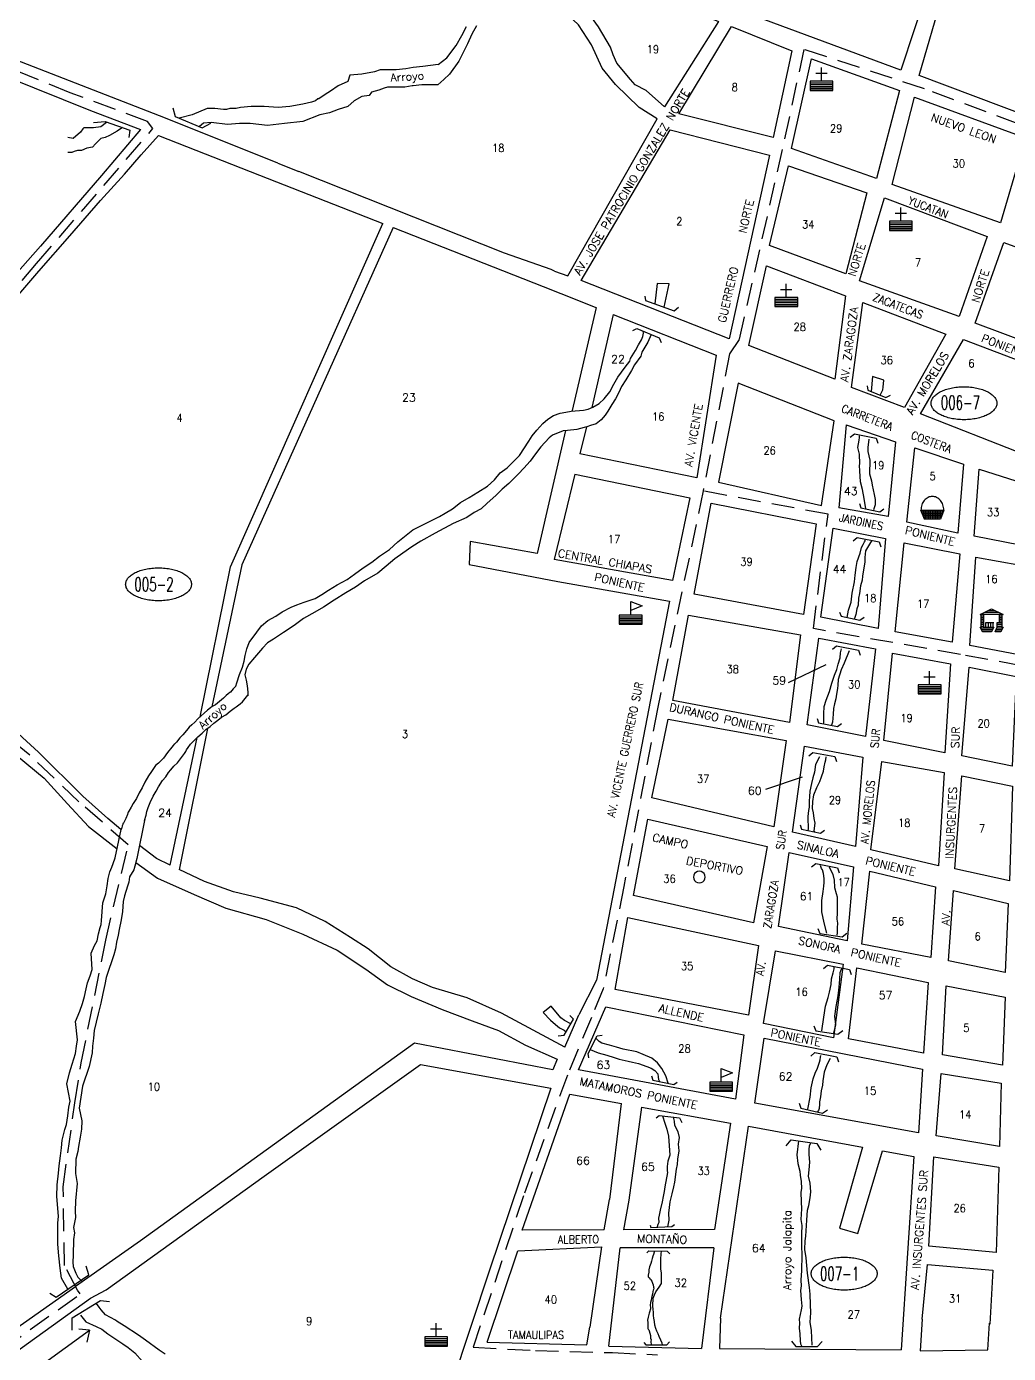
# Model space of a CAD drawing. Extents: x 533624 to 536047, y 1694598 to 1697264.
# Drawn here: x 534072 to 534931, y 1695211 to 1696371 of the extents above; entities that cross this region are included whole.
import ezdxf

# ---------------------------------------------------------------- set-up
doc = ezdxf.new("R2010")
doc.units = 0
doc.header["$LTSCALE"] = 80
doc.header["$MEASUREMENT"] = 0
doc.linetypes.add('HIDDEN', pattern=[0.375, 0.25, -0.125])
doc.layers.get('0').update_dxf_attribs({"linetype": 'CONTINUOUS'})
for name, color, linetype in [('4', 9, 'HIDDEN'), ('6', 10, 'CONTINUOUS'), ('9', 5, 'CONTINUOUS'), ('A', 3, 'CONTINUOUS'), ('C', 1, 'CONTINUOUS'), ('D', 6, 'CONTINUOUS'), ('F', 15, 'CONTINUOUS'), ('L', 14, 'CONTINUOUS')]:
    doc.layers.add(name, color=color, linetype=linetype)
doc.styles.add('ROMANS', font='ROMANS', dxfattribs={"height": 7})

# ---------------------------------------------------------------- blocks, each defined once
blk = doc.blocks.new('IGL')
for p, q in [((-5, 5), (5, 5)), ((0, -2), (0, 10)), ((-10, -3.5), (10, -3.5)), ((-10, -5), (10, -5)), ((-10, -6.5), (10, -6.5)), ((-10, -8), (10, -8)), ((-10, -9.5), (10, -9.5))]:
    blk.add_line(p, q)
blk.add_lwpolyline([(-10, -2), (-10, -10), (10, -10), (10, -2)], close=True)
blk = doc.blocks.new('MER')
for p, q in [((-9.4375, -3.5), (9.4375, -3.5)), ((-9, -4.666667), (-9, -2)), ((-8.875, -5), (8.875, -5)), ((-8.3125, -6.5), (8.3125, -6.5)), ((-7.75, -8), (7.75, -8)), ((-7.5, -8.666667), (-7.5, -2)), ((-7.1875, -9.5), (7.1875, -9.5)), ((-6, -10), (-6, -2)), ((-4.5, -10), (-4.5, -2)), ((-3, -10), (-3, -2)), ((-1.5, -10), (-1.5, -2)), ((0, -10), (0, -2)), ((1.5, -10), (1.5, -2)), ((3, -10), (3, -2)), ((4.5, -10), (4.5, -2)), ((6, -10), (6, -2)), ((7.5, -8.666667), (7.5, -2)), ((9, -4.666667), (9, -2))]:
    blk.add_line(p, q)
for points in [[(0, 10, 0.115836), (-3.731702, 9.123708, 0.104065), (-7.071068, 6.485281, 0.09084), (-9.214003, 2.685993, 0.083285), (-10, -2, 0.083285)], [(10, -2, 0.083285), (9.214003, 2.685993, 0.09084), (7.071068, 6.485281, 0.104065), (3.731703, 9.123708, 0.115836), (0, 10, 0.115836)]]:
    blk.add_lwpolyline(points, format="xyb")
blk.add_lwpolyline([(-10, -2), (10, -2), (7, -10), (-7, -10)], close=True)
blk = doc.blocks.new('PLZ')
for p, q in [((-9, 5.5), (9, 5.5)), ((-9, 4), (-7, 4)), ((-9, 2.5), (-7, 2.5)), ((-9, 1), (-7, 1)), ((-6, 7), (6, 7)), ((-3, 8.5), (3, 8.5)), ((7, 4), (9, 4)), ((7, 2.5), (9, 2.5)), ((7, 1), (9, 1)), ((-9.75, -6.5), (1.75, -6.5)), ((-9, -0.5), (-7, -0.5)), ((-9, -2), (-7, -2)), ((-9, -3.5), (-7, -3.5)), ((-9, -5), (-7, -5)), ((-9, -8), (1, -8)), ((-8.25, -9.5), (0.25, -9.5)), ((-5, -2), (2, -2)), ((-5, -6), (-5, -2)), ((-3, -2), (-3, -6)), ((-1, -2), (-1, -6)), ((1, -2), (1, -6)), ((3.25, -9.5), (8.25, -9.5)), ((4, -8), (9, -8)), ((4.75, -6.5), (9.75, -6.5)), ((5, -3.5), (9, -3.5)), ((5, -5), (9, -5)), ((7, -0.5), (9, -0.5)), ((7, -2), (9, -2))]:
    blk.add_line(p, q)
blk.add_lwpolyline([(0, 10), (10, 5), (9, 5), (9, -6), (10, -6), (8, -10), (3, -10), (5, -6), (5, -2), (7, -2), (7, 5), (-7, 5), (-7, -6), (2, -6), (0, -10), (-8, -10), (-10, -6), (-9, -6), (-9, 5), (-10, 5)], close=True)
blk = doc.blocks.new('ELL')
blk.add_circle((0, 0), 1)
blk = doc.blocks.new('ESC')
for p, q in [((0, -2), (0, 10)), ((0, 10), (10, 6)), ((10, 6), (0, 2)), ((-10, -3.5), (10, -3.5)), ((-10, -5), (10, -5)), ((-10, -6.5), (10, -6.5)), ((-10, -8), (10, -8)), ((-10, -9.5), (10, -9.5))]:
    blk.add_line(p, q)
blk.add_lwpolyline([(-10, -2), (-10, -10), (10, -10), (10, -2)], close=True)

msp = doc.modelspace()

# ---------------------------------------------------------------- linework, layer by layer
at = {"layer": '4', "color": 9, "linetype": 'HIDDEN'}
for points in [[(535431.612533, 1695918.571582), (535346.0625, 1695947.625), (535377.6875, 1696031.125), (535406.75, 1696112.5), (535316.6875, 1696148), (535163.625, 1696202.25), (535124.4375, 1696218.25), (535175.5, 1696362.25), (535093.5, 1696405), (535080.9375, 1696406.125), (535044.75, 1696249.25), (534995.5, 1696265), (534857.5, 1696316.75), (534751.8125, 1696351.25), (534732.875, 1696263.75), (534695.1875, 1696097.625), (534686.875, 1696085), (534663.625, 1695965)], [(534009.5, 1696080.75), (534080.5625, 1696164.125), (534182.375, 1696282), (534177.625, 1696288.25), (534110, 1696313.375), (533946.5, 1696379.5)], [(535001.375, 1695801.5), (534888.8125, 1695821.875), (534760.125, 1695844.625), (534772.9375, 1695944.625), (534663.625, 1695965), (534623.75, 1695774.5), (534594.375, 1695619), (534576.25, 1695529.625), (534565.875, 1695504.375), (534544.875, 1695454), (534506.5, 1695348.5), (534462.5, 1695215.875), (534517.169626, 1695213.11553), (534584.440115, 1695211.245622), (534623.681233, 1695209.375714)], [(533953.135709, 1695143.923944), (534118.546213, 1695262.542039), (534116.224431, 1695265.985662), (534104.937278, 1695287.442672), (534103.808563, 1695356.330967), (534113.967001, 1695429.736527), (534119.610577, 1695464.745332), (534141.056168, 1695572.030382), (534160.625, 1695655.375), (534117.625, 1695693.125), (534074.6875, 1695734), (534036.9375, 1695764.125)]]:
    msp.add_lwpolyline(points, dxfattribs=at)
at = {"layer": '6'}
msp.add_line((534114.5625, 1695268.875), (533950.3125, 1695152.875), dxfattribs=at)
for points in [[(534054.5, 1696327.25), (534127.625, 1696298), (534127.625, 1696298), (534171.4375, 1696281.125), (534171.4375, 1696281.125), (534137.25, 1696240.875), (534137.25, 1696240.875), (534083.9375, 1696179.25), (534083.9375, 1696179.25), (534010.6875, 1696096.625)], [(534063.5, 1695733.375), (534087.125, 1695713.75), (534087.125, 1695713.75), (534107.5625, 1695691.375), (534107.5625, 1695691.375), (534126.0625, 1695671.375), (534126.0625, 1695671.375), (534151, 1695652)]]:
    msp.add_lwpolyline(points, dxfattribs=at)
at = {"layer": '9', "color": 5, "linetype": 'CONTINUOUS'}
for points in [[(534465.435441, 1696371.995513), (534461.287591, 1696364.66199), (534457.635019, 1696356.051265), (534449.845358, 1696341.124474), (534441.836307, 1696329.507111), (534436.700593, 1696324.982358), (534431.713867, 1696320.312434)], [(534431.882306, 1696338.070598), (534439.446011, 1696344.032785), (534447.698665, 1696354.63), (534452.62575, 1696363.481639), (534456.77898, 1696371.32389)], [(534254.753514, 1695794.315222), (534255.587916, 1695797.251983), (534257.955215, 1695804.604338), (534260.566117, 1695810.936545), (534262.14611, 1695816.007691), (534262.963009, 1695821.086908), (534264.551073, 1695826.921148), (534266.645175, 1695832.495642), (534273.355501, 1695841.582813), (534277.230154, 1695847.138475), (534282.874597, 1695851.657847), (534289.78279, 1695855.400675), (534295.421852, 1695859.411318), (534303.350194, 1695863.397749), (534308.20464, 1695865.381548), (534314.590654, 1695867.857934), (534324.291475, 1695871.06244), (534330.179521, 1695874.561664), (534335.815892, 1695878.317943), (534343.49525, 1695882.815793), (534352.194756, 1695887.557246), (534358.604982, 1695892.322912), (534366.295101, 1695897.838219), (534373.97984, 1695902.844798), (534380.647121, 1695907.862138), (534389.360078, 1695913.875413), (534396.55223, 1695920.413559), (534403.993365, 1695926.440285), (534409.637808, 1695930.959658), (534417.311785, 1695934.948779), (534427.797222, 1695940.180128), (534433.165778, 1695942.667276), (534438.030985, 1695945.668533), (534444.43045, 1695949.416741), (534451.357476, 1695954.940119), (534459.034143, 1695959.183605), (534466.716192, 1695963.935819), (534474.912349, 1695969.191381), (534481.076282, 1695974.722831), (534486.228138, 1695980.77377), (534492.381309, 1695985.287762), (534498.296258, 1695991.33063), (534502.925933, 1695996.115128), (534511.19742, 1696008.492894), (534514.046544, 1696013.296224), (534518.170181, 1696018.340467), (534523.573711, 1696024.134352), (534527.683896, 1696027.906773), (534532.806158, 1696031.159704), (534538.678062, 1696033.132742), (534543.519057, 1696033.844719), (534548.108377, 1696034.813751), (534559.056808, 1696035.715525), (534563.1374, 1696036.689938), (534567.226062, 1696038.427444), (534572.854363, 1696041.42063), (534577.224293, 1696045.699089), (534582.121785, 1696051.752719), (534585.50116, 1696058.585584), (534589.12683, 1696064.652665), (534592.224938, 1696068.944576), (534595.577411, 1696073.233797), (534599.449373, 1696078.535095), (534600.236679, 1696080.816304), (534604.636203, 1696087.892772), (534607.233653, 1696092.953156), (534609.823033, 1696097.250448), (534610.872774, 1696100.29206), (534611.411097, 1696103.084688), (534611.175564, 1696104.867929)], [(534618.162059, 1696101.86115), (534615.397527, 1696095.156346), (534609.964404, 1696086.564453), (534609.163646, 1696083.011422), (534603.741284, 1696075.436987), (534600.88947, 1696070.379292), (534595.970456, 1696062.290747), (534592.347477, 1696056.47803), (534590.001701, 1696051.16059), (534587.144505, 1696045.594167), (534583.786652, 1696040.796217), (534580.415347, 1696034.726446), (534578.088403, 1696031.189557), (534574.484256, 1696027.157391), (534570.125087, 1696023.896389), (534565.276022, 1696022.421318), (534561.955833, 1696021.18447), (534559.658482, 1696020.44559), (534553.28054, 1696018.732297), (534544.878444, 1696018.057984), (534541.311961, 1696017.58692), (534531.860123, 1696013.870995), (534529.037902, 1696011.611309), (534521.575244, 1696003.549667), (534516.932117, 1695997.493347), (534512.2863, 1695991.182663), (534506.87739, 1695984.880049), (534502.247715, 1695980.095551), (534493.762218, 1695971.535942), (534487.858031, 1695966.510531), (534482.457191, 1695960.971011), (534474.756311, 1695954.438246), (534469.360852, 1695949.407454), (534463.475497, 1695946.162594), (534456.816287, 1695941.908348), (534445.056337, 1695936.436085), (534429.196964, 1695928.208859), (534416.655089, 1695920.964117), (534408.97304, 1695916.211903), (534401.028557, 1695910.699286), (534393.852547, 1695905.687326), (534386.406031, 1695899.151871), (534378.964896, 1695893.125144), (534367.445859, 1695886.37837), (534359.501376, 1695880.865752), (534351.053544, 1695875.867245), (534340.81171, 1695869.615747), (534331.587333, 1695863.353488), (534323.907975, 1695858.855639), (534314.182941, 1695853.361854), (534305.978713, 1695847.343198), (534296.502662, 1695841.337994), (534287.789705, 1695835.324719), (534282.667442, 1695832.071788), (534278.040457, 1695827.541654), (534271.086528, 1695819.474632), (534266.189037, 1695813.421002), (534263.854022, 1695809.12102), (534262.782758, 1695804.044493), (534263.75179, 1695799.455173), (534264.718132, 1695794.611488), (534265.422038, 1695789.0074), (534265.395135, 1695786.463756), (534265.388263, 1695785.814034)], [(534805.968177, 1695949.325117), (534804.4906, 1695958.328165), (534803.047813, 1695966.229603), (534801.339901, 1695973.116274), (534800.676349, 1695982.535828), (534800.473101, 1695987.371442), (534800.740917, 1695988.640574), (534800.578023, 1695997.291654), (534799.111024, 1696002.903813), (534800.19843, 1696009.506526), (534800.477007, 1696011.793116), (534800.493149, 1696013.319302)], [(534808.603216, 1696010.435204), (534807.762104, 1696003.066707), (534807.72444, 1695999.505605), (534809.426971, 1695992.110205), (534809.300526, 1695980.155078), (534811.013819, 1695973.777136), (534811.482193, 1695969.956289), (534813.433709, 1695962.04947), (534814.148376, 1695957.46284), (534814.099951, 1695952.88428), (534812.782393, 1695948.573537), (534812.90914, 1695947.903002)], [(534789.829681, 1695854.280168), (534790.739299, 1695860.786749), (534793.103907, 1695867.884739), (534794.204764, 1695875.759275), (534796.087547, 1695885.40629), (534796.660844, 1695891.505655), (534797.493885, 1695898.111058), (534798.565149, 1695903.187585), (534800.932448, 1695910.53994), (534802.258076, 1695915.613777), (534803.811166, 1695918.141279), (534804.852836, 1695920.419797), (534805.632071, 1695921.937913)], [(534810.968343, 1695921.372687), (534805.789584, 1695912.778104), (534805.218978, 1695906.933103), (534805.178624, 1695903.117637), (534803.009193, 1695890.420939), (534802.717164, 1695886.862528), (534801.394226, 1695882.043056), (534800.558494, 1695875.183288), (534799.755046, 1695871.375893), (534799.179059, 1695865.022163), (534798.129318, 1695861.980552), (534797.312418, 1695856.901334), (534796.257296, 1695853.350994), (534796.253204, 1695852.964071)], [(534769.340923, 1695761.799856), (534769.427013, 1695769.939517), (534769.496961, 1695776.552991), (534771.334009, 1695781.875812), (534774.215417, 1695789.731515), (534776.325661, 1695796.832195), (534778.69027, 1695803.930186), (534780.776301, 1695808.741587), (534781.844875, 1695813.56375), (534783.684612, 1695819.140934), (534783.730348, 1695823.465129), (534784.78547, 1695827.01547)], [(534791.380112, 1695825.164971), (534787.197288, 1695814.524711), (534784.334712, 1695808.449558), (534781.702288, 1695800.082436), (534781.396807, 1695795.252203), (534781.110159, 1695792.20252), (534780.29326, 1695787.123303), (534779.741486, 1695783.058853), (534778.678293, 1695778.74542), (534777.872155, 1695774.68366), (534777.566674, 1695769.853427), (534776.728252, 1695762.739294), (534775.938256, 1695760.203721), (534775.845914, 1695759.936162)], [(534765.467745, 1695732.331249), (534762.091059, 1695725.752749), (534761.003654, 1695719.150035), (534759.678025, 1695714.076199), (534758.352397, 1695709.002362), (534757.010627, 1695702.402339), (534756.705146, 1695697.572106), (534756.413117, 1695694.013694), (534756.353931, 1695688.417678), (534755.815608, 1695685.62505), (534755.250383, 1695680.288778), (534755.196576, 1695675.20149), (534755.432109, 1695673.418249), (534755.648809, 1695669.854457), (534755.372922, 1695667.822232), (534755.37028, 1695667.572506)], [(534761.006399, 1695666.688475), (534760.968939, 1695667.763045), (534761.80198, 1695674.368448), (534760.827568, 1695678.44904), (534760.372645, 1695683.541709), (534759.395542, 1695687.367936), (534759.714474, 1695693.469992), (534760.539445, 1695699.312302), (534763.150347, 1695705.644509), (534765.750487, 1695710.959258), (534767.319719, 1695715.012947), (534768.897021, 1695719.829729), (534769.700469, 1695723.637124), (534770.506607, 1695727.698883), (534771.036859, 1695729.728418), (534771.320817, 1695732.523736)], [(534175.358213, 1695678.347553), (534168.2314, 1695643.505061), (534166.380901, 1695636.910418), (534165.582833, 1695633.611752), (534161.957164, 1695627.544671), (534161.142955, 1695622.719818), (534160.087833, 1695619.169477), (534157.455408, 1695610.802355), (534156.386835, 1695605.980193), (534155.783945, 1695597.082819), (534154.436794, 1695589.974067), (534152.819137, 1695581.341819), (534152.004928, 1695576.516967), (534150.411483, 1695570.173998), (534149.589203, 1695564.586052), (534148.00652, 1695559.260542), (534146.161402, 1695553.174628), (534143.799484, 1695546.331002), (534141.437565, 1695539.487376), (534140.35285, 1695533.139027), (534138.488899, 1695525.272563), (534136.619568, 1695516.89737), (534134.487801, 1695507.761774), (534131.025026, 1695493.043612), (534130.191984, 1695486.438208), (534129.353562, 1695479.324076), (534129.037321, 1695473.476385), (534126.621596, 1695461.545471), (534120.842638, 1695444.307878), (534117.840165, 1695425.005777), (534120.013762, 1695414.043895), (534119.681378, 1695406.670017), (534118.591282, 1695399.812939), (534117.230679, 1695391.432366), (534116.676215, 1695387.113551), (534114.825716, 1695380.518909), (534114.693891, 1695368.055053), (534116.125916, 1695359.136157), (534114.692675, 1695343.887744), (534114.34415, 1695334.98768), (534114.539327, 1695329.388973), (534112.92167, 1695320.756725), (534113.633647, 1695315.915731), (534112.808677, 1695310.07342), (534112.66609, 1695296.592107), (534112.347158, 1695290.490051), (534112.561168, 1695286.671895), (534114.78857, 1695280.797301), (534116.531457, 1695277.217367), (534120.812606, 1695273.101801)], [(534149.413814, 1695644.212873), (534154.399737, 1695668.765652)], [(534107.772764, 1695266.879897), (534102.276289, 1695276.350567), (534101.098628, 1695285.266773), (534099.939799, 1695295.963529), (534099.029954, 1695306.148867), (534099.134876, 1695316.069078), (534099.223657, 1695324.463104), (534099.796953, 1695330.562469), (534098.199344, 1695347.878081), (534098.561321, 1695358.049967), (534099.686391, 1695368.213782), (534100.262378, 1695374.567511), (534101.373996, 1695383.459504), (534102.209728, 1695390.319272), (534103.04546, 1695397.17904), (534105.179917, 1695406.569001), (534106.751838, 1695410.877054), (534107.850005, 1695418.497225), (534108.691118, 1695425.865721), (534109.765072, 1695431.196613), (534106.874118, 1695446.490761), (534109.262939, 1695455.878031), (534111.632929, 1695463.48475), (534114.530479, 1695472.86664), (534115.36352, 1695479.472043), (534116.437474, 1695484.802935), (534114.572049, 1695500.849415), (534118.230002, 1695509.968869), (534120.843594, 1695516.55544), (534122.437039, 1695522.898409), (534124.033173, 1695529.495741), (534125.107127, 1695534.826633), (534127.460975, 1695540.907165), (534129.300712, 1695546.48435), (534128.179548, 1695560.742208), (534131.301869, 1695567.323399), (534133.636884, 1695571.623381), (534134.716219, 1695577.463001), (534136.301592, 1695583.042876), (534137.094279, 1695585.832814), (534137.383618, 1695589.136861), (534138.565185, 1695604.642328), (534141.192228, 1695612.500722), (534142.285015, 1695619.612164), (534143.115366, 1695625.963203), (534144.70343, 1695631.797443), (534146.272661, 1695635.851131), (534147.579457, 1695639.144417), (534149.413814, 1695644.212873)], [(534771.977075, 1695578.100329), (534769.530282, 1695587.284351), (534767.594908, 1695596.717356), (534767.445466, 1695606.640258), (534768.803378, 1695614.766468), (534769.360533, 1695619.339647), (534769.647181, 1695622.389329), (534769.684846, 1695625.950431), (534768.967488, 1695630.282697), (534767.985004, 1695633.600195), (534767.232672, 1695634.625724), (534766.244808, 1695637.434493)], [(534773.862289, 1695636.081962), (534777.099078, 1695629.433513), (534778.319784, 1695624.587138), (534778.761255, 1695618.222647), (534779.97658, 1695612.867543), (534780.964444, 1695610.058773), (534780.867593, 1695600.901655), (534780.816477, 1695596.068731), (534780.75729, 1695590.472714), (534781.228354, 1695586.906232), (534780.930945, 1695582.839092), (534780.88521, 1695578.514897), (534780.609323, 1695576.482672)], [(534767.512027, 1695492.671553), (534769.419023, 1695504.607848), (534770.793077, 1695514.260244), (534773.163066, 1695521.866963), (534774.228949, 1695526.434761), (534775.57341, 1695533.289149), (534776.135945, 1695538.371056), (534777.461573, 1695543.444893), (534778.262331, 1695546.997923), (534778.278473, 1695548.52411)], [(534778.1765, 1695490.778009), (534779.778015, 1695497.88407), (534778.841267, 1695505.525764), (534780.20456, 1695514.160702), (534781.827598, 1695523.301679), (534782.6714, 1695530.92454), (534783.255458, 1695538.041363), (534783.569009, 1695543.634689), (534784.359006, 1695546.170263), (534785.646969, 1695547.682997)], [(534633.090045, 1695446.903621), (534630.996619, 1695453.412567), (534627.502776, 1695459.809341), (534623.738426, 1695464.68262), (534618.948547, 1695468.803566), (534611.349899, 1695471.936649), (534605.778094, 1695474.285115), (534593.84718, 1695476.70084), (534587.761267, 1695478.545958), (534581.672663, 1695480.136712), (534575.078021, 1695481.987211), (534572.804883, 1695483.537611), (534569.782103, 1695486.367903)], [(534564.856417, 1695476.289414), (534571.934177, 1695473.371105), (534579.546277, 1695471.509845), (534585.883865, 1695469.407672), (534590.194608, 1695468.090114), (534598.061072, 1695466.226164), (534601.868467, 1695465.422716), (534607.196668, 1695464.094397), (534614.546333, 1695461.472734), (534618.093983, 1695460.163248), (534621.379198, 1695458.093358), (534624.144922, 1695455.011392), (534624.369693, 1695452.210693), (534624.602535, 1695450.173088), (534625.100503, 1695449.150249), (534625.092432, 1695448.387156)], [(534755.339244, 1695424.114228), (534757.232788, 1695434.778701), (534758.336335, 1695442.9076), (534759.945922, 1695450.776755), (534761.777588, 1695455.590846), (534763.860929, 1695460.147883), (534765.440922, 1695465.219029), (534765.973864, 1695467.502928), (534766.252441, 1695469.789518), (534766.522947, 1695471.313014)], [(534774.887379, 1695468.426225), (534772.030184, 1695462.859802), (534769.673646, 1695456.524904), (534768.321115, 1695448.907424), (534768.029086, 1695445.349012), (534766.957822, 1695440.272486), (534766.392597, 1695434.936214), (534765.583768, 1695430.62009), (534765.562246, 1695428.585174), (534765.267526, 1695424.772399), (534764.485601, 1695422.999919), (534763.454692, 1695421.738858)], [(534628.257345, 1695418.316556), (534630.303734, 1695411.953859), (534632.030478, 1695406.847739), (534633.489407, 1695400.472487), (534634.586358, 1695383.925349), (534632.749311, 1695378.602528), (534632.192156, 1695374.02935), (534632.151802, 1695370.213884), (534632.392714, 1695368.939371), (534630.223283, 1695356.242674), (534629.67151, 1695352.178224), (534628.608317, 1695347.86479), (534627.794107, 1695343.039937), (534626.192592, 1695335.933876), (534625.126709, 1695331.366078), (534624.591077, 1695328.827814), (534624.805087, 1695325.009658), (534624.023161, 1695323.237178), (534623.319536, 1695320.544055)], [(534632.68524, 1695321.301268), (534633.986418, 1695327.202086), (534633.542257, 1695333.312213), (534634.919001, 1695343.218973), (534636.517826, 1695350.07067), (534638.10858, 1695356.159274), (534638.914718, 1695360.221033), (534640.307604, 1695371.65398), (534641.368107, 1695375.713049), (534641.673588, 1695380.543283), (534642.769064, 1695387.909089), (534642.065158, 1695393.513177), (534642.890129, 1695399.355487), (534641.926477, 1695404.453537), (534638.930601, 1695409.827473), (534638.716591, 1695413.64563), (534637.856057, 1695417.249327)], [(534747.131572, 1695396.444021), (534745.759746, 1695384.275867), (534746.442129, 1695376.636864), (534748.152732, 1695370.004557), (534748.623796, 1695366.438075), (534749.582067, 1695360.831297), (534749.771864, 1695354.723861), (534749.230851, 1695351.676869), (534749.396435, 1695343.280153), (534749.837906, 1695336.915662), (534749.535116, 1695332.339793), (534749.232326, 1695327.763924), (534749.938923, 1695322.414201), (534749.609229, 1695315.294688), (534749.761362, 1695305.62615), (534750.165168, 1695295.700558), (534750.116743, 1695291.121998), (534749.832785, 1695288.32668), (534749.776288, 1695282.985028), (534749.178779, 1695274.596383), (534749.382027, 1695269.760769), (534748.830253, 1695265.696319), (534749.509947, 1695257.802951), (534749.956798, 1695251.947189), (534749.413096, 1695248.645833), (534747.800819, 1695240.522314), (534748.017519, 1695236.958522), (534747.717419, 1695232.637017), (534748.172342, 1695227.544348), (534748.616503, 1695221.434222), (534748.843964, 1695218.887888), (534750.091573, 1695216.585156)], [(534759.007779, 1695217.762817), (534758.636256, 1695230.740783), (534757.185399, 1695237.879128), (534757.780218, 1695246.013408), (534757.603872, 1695253.392666), (534757.189305, 1695262.300801), (534756.742453, 1695268.156563), (534755.096418, 1695280.893616), (534753.710128, 1695294.136707), (534752.77069, 1695301.524036), (534752.848709, 1695308.900603), (534753.403173, 1695313.219418), (534754.263117, 1695322.368465), (534754.314233, 1695327.201389), (534754.914433, 1695335.844398), (534756.2293, 1695339.900777), (534757.319396, 1695346.757855), (534757.881931, 1695351.839762), (534757.453912, 1695359.476075), (534755.992293, 1695365.596963), (534756.560209, 1695371.187599), (534757.138886, 1695377.795693), (534756.448431, 1695384.671603), (534756.491476, 1695388.741433), (534756.783505, 1695392.299845), (534758.084921, 1695395.084402)], [(534192.899009, 1695209.758727), (534187.849385, 1695213.373635), (534175.731365, 1695222.15116), (534169.672354, 1695226.539922), (534157.294588, 1695234.811409), (534150.973143, 1695238.439768), (534149.714772, 1695239.725042), (534140.860444, 1695244.397762), (534137.090713, 1695248.762312), (534135.334375, 1695251.070424), (534133.077379, 1695254.147009)], [(534118.979724, 1695244.120401), (534123.750771, 1695238.218903), (534132.61048, 1695234.054912), (534137.673555, 1695231.711826), (534142.717798, 1695227.588189), (534155.855967, 1695219.054267), (534160.653916, 1695215.696414), (534166.455872, 1695211.055977), (534173.245692, 1695203.606771)]]:
    msp.add_lwpolyline(points, dxfattribs=at)
at = {"layer": '9'}
for points in [[(534431.875, 1696338.125), (534425.125, 1696337.25), (534418.5625, 1696336.25), (534410.125, 1696335.375), (534403.5625, 1696334.375), (534395.125, 1696333.5), (534389.4375, 1696333.5), (534381, 1696333.5), (534376.3125, 1696331.625), (534365.0625, 1696329.75), (534354.6875, 1696328.75), (534352.8125, 1696323.125), (534344.375, 1696319.375), (534337.8125, 1696314.625), (534333.125, 1696311.875), (534327.5, 1696308.125), (534326.5625, 1696308.125), (534324.6875, 1696306.25), (534320.9375, 1696305.25), (534313.375, 1696303.375), (534302.125, 1696301.5), (534291.8125, 1696300.625), (534279.625, 1696301.5), (534268.3125, 1696301.5), (534258.9375, 1696300.625), (534255.1875, 1696299.625), (534249.5625, 1696299.625), (534246.75, 1696298.75), (534243.9375, 1696298.75), (534236.375, 1696299.625), (534229.8125, 1696299.625), (534216.6875, 1696294), (534205.197533, 1696291.149776)], [(534431.5625, 1696320.25), (534431.6875, 1696320.25), (534420.4375, 1696320.25), (534417.625, 1696320.25), (534410.125, 1696319.375), (534409.1875, 1696319.375), (534402.625, 1696318.375), (534393.1875, 1696318.375), (534388.5, 1696318.375), (534387.5625, 1696318.375), (534384.75, 1696317.5), (534380.0625, 1696315.625), (534373.5, 1696313.75), (534371.625, 1696310.875), (534365.0625, 1696310), (534358.5, 1696306.25), (534352.8125, 1696301.5), (534344.375, 1696298.75), (534336.875, 1696295.875), (534328.4375, 1696294), (534313.375, 1696288.375), (534297.4375, 1696286.5), (534282.4375, 1696284.625), (534267.375, 1696286.5), (534258, 1696286.5), (534247.6875, 1696285.5)], [(534141.969571, 1696287.782071), (534141.5625, 1696287.375), (534136.875, 1696283.625), (534130.3125, 1696282.75), (534121.8125, 1696282.75), (534120.875, 1696281.75), (534119, 1696279), (534112.4375, 1696273.375), (534112.4375, 1696273.375), (534107.75, 1696274.25)], [(534155.817229, 1696282.965495), (534150.9375, 1696279.875), (534144.375, 1696276.125), (534140.625, 1696274.25), (534136.875, 1696273.375), (534132.1875, 1696268.625), (534129.375, 1696265.75), (534124.625, 1696264.875), (534119.9375, 1696263), (534116.1875, 1696263), (534113.375, 1696262), (534111.5, 1696261.125), (534107.75, 1696261.125)], [(534247.6875, 1696285.5), (534233.375, 1696287.25), (534226.5, 1696286.875), (534223.11029, 1696283.793445)], [(534629.549082, 1696125.752133), (534633.903704, 1696146.151717), (534623.369366, 1696146.50264), (534621.400981, 1696128.644653)], [(534818.598323, 1696048.827797), (534820.965842, 1696053.512596), (534821.316988, 1696055.969058), (534821.668134, 1696061.934765), (534811.836113, 1696065.093074), (534810.840855, 1696051.904637)], [(534254.8125, 1695794.375), (534252.625, 1695791.875), (534250.25, 1695789.125), (534248.625, 1695788), (534248.0625, 1695787.5), (534246.4375, 1695786.125), (534244, 1695783.625), (534240.5, 1695780.875), (534237, 1695777.875), (534234.25, 1695776.5), (534232.625, 1695775.375), (534229.9375, 1695773.375), (534227, 1695770.625), (534224.5625, 1695768.375), (534221.5625, 1695765.625), (534218.875, 1695762.625), (534216.4375, 1695760.375), (534214, 1695758.5), (534211.625, 1695755.5), (534208.375, 1695751.625), (534205.9375, 1695749.125), (534203, 1695745.25), (534201.375, 1695743.875), (534200.8125, 1695743.625), (534200, 1695742.5), (534198.9375, 1695740.875), (534195.1875, 1695736.25), (534191.4375, 1695731.25), (534187.125, 1695726.875), (534184.6875, 1695724.875), (534183.3125, 1695723), (534181.1875, 1695719.625), (534178.5, 1695715.875), (534175.25, 1695710.375), (534172.875, 1695705.375), (534170.1875, 1695701), (534167.8125, 1695696.125), (534165.125, 1695691.75), (534163.25, 1695688.375), (534161.375, 1695684.875), (534160.5625, 1695684), (534160.3125, 1695683.5), (534160.0625, 1695682.125), (534158.6875, 1695678.5), (534156.5625, 1695674.375), (534156.0625, 1695674.125), (534156.0625, 1695673.375), (534155.5, 1695672), (534155, 1695670.25), (534154.75, 1695669.75), (534154.4375, 1695668.875)], [(534174.8125, 1695676.75), (534176.4375, 1695681.5), (534176.9375, 1695684.5), (534178.25, 1695688), (534179.8125, 1695692.625), (534182.5, 1695698.125), (534185.1875, 1695702.5), (534187.3125, 1695706.125), (534190.8125, 1695711.625), (534193.5, 1695714.875), (534195.9375, 1695718.75), (534198.0625, 1695721), (534200.75, 1695724.25), (534203.75, 1695727.25), (534207.25, 1695731.75), (534209.9375, 1695735.25), (534211, 1695737.25), (534211.8125, 1695738.625), (534213.125, 1695740.5), (534215.25, 1695743.5), (534218.5, 1695746.875), (534221.5, 1695749.875), (534225.25, 1695753.125), (534228.5, 1695756.25), (534232.3125, 1695759), (534235.5, 1695761.75), (534239.0625, 1695764.5), (534242.3125, 1695767), (534246.0625, 1695769.25), (534249.875, 1695772.5), (534253.375, 1695775), (534255.25, 1695776.125), (534258.5, 1695778.875), (534260.6875, 1695780.5), (534265.375, 1695786.25)], [(534547.826966, 1695498.802549), (534542.316674, 1695501.747414), (534539.158946, 1695504.201884), (534530.738339, 1695514.370413), (534523.721166, 1695508.760192), (534530.036622, 1695502.098052), (534534.597784, 1695498.241025), (534538.10637, 1695495.435911), (534541.965815, 1695493.332079), (534543.910081, 1695491.867929)], [(534621.0625, 1695300.125), (534620.75, 1695299.125), (534620.25, 1695297.125), (534619.6875, 1695295.5), (534619.1875, 1695293.625), (534618.375, 1695291.375), (534617.875, 1695289.25), (534616.8125, 1695286.25), (534616.3125, 1695283.75), (534616.0625, 1695281.625), (534615.5625, 1695278.875), (534615.5625, 1695277.5), (534616.125, 1695277), (534616.625, 1695276.625), (534617.1875, 1695275.875), (534617.75, 1695275.625), (534618.0625, 1695275), (534618.875, 1695273.75), (534619.4375, 1695272.125), (534620, 1695270.5), (534620.3125, 1695268.5), (534620.5625, 1695267.5), (534620.3125, 1695266.375), (534620.0625, 1695265.75), (534619.8125, 1695264.75), (534619.25, 1695262.5), (534618.75, 1695260.375), (534618.5, 1695258.75), (534618.25, 1695257.125), (534617.6875, 1695255.125), (534617.4375, 1695252.75), (534617.5, 1695250.5), (534617.5, 1695249.375), (534617.25, 1695248.875), (534617, 1695247.5), (534616.4375, 1695245.875), (534615.6875, 1695242.25), (534615.125, 1695239.625), (534614.875, 1695239), (534615.1875, 1695238.5), (534615.1875, 1695236.875), (534615.1875, 1695234.125), (534615.25, 1695232.25), (534615.5, 1695231.625), (534616.0625, 1695231.125), (534616.375, 1695230.375), (534617.1875, 1695228.375), (534617.75, 1695226.25), (534617.75, 1695223.75), (534618.3125, 1695222.375), (534618.0625, 1695221.375), (534618.0625, 1695220.25), (534618.125, 1695218.625), (534618.375, 1695218.125)], [(534622.25, 1695264.5), (534625.1875, 1695268.375), (534627.375, 1695271.625), (534627.3125, 1695273.25), (534627.3125, 1695275.375), (534627.25, 1695278.375), (534627.25, 1695281.125), (534626.6875, 1695284.375), (534626.625, 1695288), (534626.5625, 1695291), (534626.5625, 1695293.375), (534626.5625, 1695294.75), (534627.0625, 1695295.875), (534627.0625, 1695297.75), (534627.3125, 1695300)], [(534619.625, 1695252.125), (534619.875, 1695258.75), (534619.875, 1695258.75), (534621.0625, 1695261.75), (534621.0625, 1695261.75), (534622.25, 1695264.5)], [(534628.0625, 1695218.125), (534627.9375, 1695219.5), (534626.8125, 1695222.25), (534625.125, 1695225.25), (534624.3125, 1695227.625), (534623.1875, 1695230.125), (534622.3125, 1695232.25), (534621.5, 1695235.25), (534621.1875, 1695238.5), (534620.5625, 1695241.25), (534620.3125, 1695243.75), (534620.25, 1695246.5), (534619.9375, 1695248.875), (534619.625, 1695252.125)]]:
    msp.add_lwpolyline(points, dxfattribs=at)
at = {"layer": 'C', "color": 1, "linetype": 'CONTINUOUS'}
for points in [[(534738.26889, 1695797.428865), (534771.223206, 1695813.092592)], [(534718.486016, 1695704.276443), (534750.618245, 1695714.993729)]]:
    msp.add_lwpolyline(points, dxfattribs=at)
at = {"layer": 'F'}
for p, q in [((534193.1875, 1696291.125), (533947.8125, 1696386.375)), ((534291.625, 1696251.875), (534193.1875, 1696291.125)), ((534187.0625, 1696276.125), (534275.5, 1696241.375)), ((534291.625, 1696251.875), (534310, 1696244.625)), ((534275.5, 1696241.375), (534297.125, 1696232.875)), ((534489.8125, 1696173), (534310, 1696244.625)), ((534297.125, 1696232.875), (534383.3125, 1696199.125)), ((534392.5, 1696195.5), (534523.6875, 1696144)), ((534530.625, 1696158.75), (534489.8125, 1696173)), ((534523.6875, 1696144), (534554.625, 1696131.5)), ((534554.625, 1696131.5), (534569.9375, 1696125.375)), ((534584.9375, 1696119.5), (534675.125, 1696083.75)), ((534542.6875, 1695478.5), (534555.0625, 1695506.875)), ((534505.5, 1695318.5), (534546.9375, 1695437.375)), ((534546.9375, 1695437.375), (534592.125, 1695429.125)), ((534609.75, 1695426), (534687.75, 1695411.875)), ((534679, 1695241.5), (534703.25, 1695409.25)), ((534703.25, 1695409.25), (534803.0625, 1695391)), ((534848, 1695382.75), (534837.0625, 1695213.625)), ((534577.1875, 1695318.625), (534581.625, 1695345.25)), ((534598.8125, 1695344.75), (534594.0625, 1695318.625)), ((534577.1875, 1695318.625), (534505.5, 1695318.5)), ((534474.625, 1695220.375), (534501.5625, 1695300.25)), ((534581.1875, 1695216.875), (534591.0625, 1695303)), ((534672.9375, 1695303), (534662.375, 1695214.75)), ((533954.4375, 1695134.5), (534127.625, 1695258.75))]:
    msp.add_line(p, q, dxfattribs=at)
at = {"layer": 'F', "color": 15, "linetype": 'CONTINUOUS'}
for points in [[(534533.631826, 1696157.32983), (534545.289543, 1696153.136245), (534623.568435, 1696290.443642), (534607.6484, 1696300.533344), (534587.000363, 1696320.594373), (534575.450258, 1696334.962535), (534565.999636, 1696355.413919), (534554.736179, 1696372.831763), (534540.628979, 1696385.955005), (534525.747924, 1696398.068861), (534514.658122, 1696407.853082), (534503.7904, 1696414.58224), (534494.679017, 1696419.003287), (534492.427662, 1696420.158887)], [(534223.62054, 1695767.518828), (534250.299552, 1695898.556274), (534383.32047, 1696199.096177)], [(534392.471188, 1696195.504446), (534259.986922, 1695900.488958), (534233.983451, 1695776.31572)], [(534569.957938, 1696125.426066), (534549.131215, 1696035.311719)], [(534584.920331, 1696119.496985), (534566.184027, 1696037.984624)], [(534543.322947, 1696017.852533), (534518.571343, 1695910.238321), (534459.918087, 1695920.779996), (534458.942459, 1695900.693279), (534536.63, 1695885.88)], [(534561.554151, 1696021.05528), (534555.851424, 1695997.567674)], [(534551.512097, 1695979.69545), (534533.415545, 1695905.161856)], [(534197.423498, 1695637.596714), (534221.015644, 1695749.395644)], [(534230.002227, 1695757.334285), (534205.269061, 1695633.700792)], [(534592.099334, 1695429.17986), (534581.642391, 1695345.237415)], [(534609.727173, 1695425.988494), (534598.787676, 1695344.709492)], [(534736.428972, 1695392.006341), (534740.809663, 1695397.302258), (534763.164138, 1695394.267502), (534766.663362, 1695388.379456)], [(534092.21618, 1695263.22854), (534097.522859, 1695259.865306), (534126.218827, 1695279.15005), (534124.010256, 1695286.805195)], [(534111.717624, 1695230.96878), (534111.576253, 1695241.654776), (534136.41371, 1695256.910044), (534144.290935, 1695256.063551)], [(534678.993526, 1695241.473285), (534677.94795, 1695214.773093), (534837.076217, 1695213.596872)], [(534855.38, 1695240.63), (534853.560569, 1695212.920422), (534912.843618, 1695213.819765), (534914.105894, 1695236.956164)], [(534474.596688, 1695220.326947), (534561.792247, 1695218.140674), (534564.5, 1695233.63)], [(534581.207687, 1695216.848501), (534662.392468, 1695214.728859)], [(534741.136635, 1695221.213829), (534744.908256, 1695216.460514), (534763.792336, 1695216.714865), (534767.863442, 1695221.106251)]]:
    msp.add_lwpolyline(points, dxfattribs=at)
for points in [[(534534.855142, 1696417.306395), (534555.9082, 1696411.487082), (534639.882213, 1696389.738706), (534664.209725, 1696380.832046), (534677.128504, 1696375.607552), (534629.786174, 1696301.06238), (534613.911874, 1696315.476276), (534604.297143, 1696320.411432), (534600.021374, 1696325.035727), (534588.216904, 1696339.406578), (534584.985496, 1696346.563756), (534582.766164, 1696353.201443), (534572.271181, 1696371.119945), (534566.000852, 1696379.581228), (534560.726457, 1696385.996835), (534552.421212, 1696394.47964), (534545.109212, 1696400.662405), (534540.573698, 1696404.780661), (534535.502551, 1696406.360654), (534533.215962, 1696406.639231), (534530.439476, 1696408.70374), (534530.217395, 1696411.758803), (534531.783937, 1696415.558128)], [(534767.286139, 1695952.361841), (534778.243597, 1696026.27427), (534694.390649, 1696059.469044), (534677.191239, 1695972.648597)]]:
    msp.add_lwpolyline(points, close=True, dxfattribs=at)
at = {"layer": 'F'}
for points in [[(535040.8125, 1696257.875), (534964.4375, 1696286), (534987.4375, 1696360.75), (534972.25, 1696367.5), (534949.5, 1696292.125), (534852.5625, 1696328.375), (534873.5, 1696399.875), (534860.4375, 1696405.625), (534836.6875, 1696333.25), (534686.25, 1696388.75)], [(534642.5625, 1696295), (534688.625, 1696371.25), (534741.1875, 1696350.125), (534724.875, 1696274.375), (534642.5625, 1696295)], [(534741.0625, 1696264.75), (534758.4375, 1696343.125), (534835.375, 1696315.375), (534815.5, 1696238.5), (534741.0625, 1696264.75)], [(534829.1875, 1696233.25), (534848.5625, 1696309.5), (534945.75, 1696274), (534923.9375, 1696199.625), (534829.1875, 1696233.25)], [(534199.757791, 1696300.172081), (534201.786295, 1696292.586475), (534225.488371, 1696282.812834), (534232.911162, 1696286.713433)], [(534130.218402, 1696287.282478), (534140.530902, 1696288.282478), (534162.093402, 1696280.782478), (534161.155902, 1696274.157478)], [(534556.875, 1696149), (534634.8125, 1696281), (534721.75, 1696258.75), (534686.4375, 1696098.25), (534556.875, 1696149)], [(534044.0625, 1696112.75), (534082.5625, 1696157.375), (534109.5, 1696188.25), (534136.4375, 1696219.125), (534157.4375, 1696242.25), (534172, 1696259), (534187.0625, 1696276.125)], [(534721.8125, 1696179.75), (534738.25, 1696249.375), (534806.9375, 1696225.875), (534788.625, 1696155), (534721.8125, 1696179.75)], [(534800.4375, 1696148.875), (534822.25, 1696221.375), (534912.3125, 1696187.75), (534887.75, 1696117.75), (534800.4375, 1696148.875)], [(534901.75, 1696111.875), (534926.875, 1696182.25), (535003, 1696154.75), (534976.75, 1696083.75), (534901.75, 1696111.875)], [(534533.631826, 1696157.32983), (534530.63, 1696158.75)], [(534703.6875, 1696092.25), (534719, 1696161.875), (534788.3125, 1696135.75), (534779, 1696062.75), (534703.6875, 1696092.25)], [(534612.561373, 1696135.508473), (534613.36311, 1696131.498043), (534638.216955, 1696122.675097), (534642.22564, 1696125.883441), (534642.22564, 1696125.883441)], [(534793.5, 1696055.625), (534803.375, 1696129.875), (534875.9375, 1696102.25), (534839.8125, 1696038.125), (534793.5, 1696055.625)], [(534602.173281, 1696105.4967), (534605.594091, 1696107.053191), (534625.186005, 1696098.959439), (534627.051901, 1696094.912563)], [(534853.75, 1696032.5), (534891.5, 1696097.5), (534970.375, 1696067.375), (534944.6875, 1695997), (534853.75, 1696032.5)], [(534675.125, 1696083.75), (534658.0625, 1695976.375), (534555.875, 1695997.625)], [(534807.207638, 1696057.000867), (534807.884825, 1696053.077085), (534823.492329, 1696046.88669), (534827.602912, 1696048.809969)], [(534788.6875, 1696022.75), (534831.9375, 1696008), (534825.5625, 1695942.75), (534782.4375, 1695950.25)], [(534788.69, 1696022.75), (534782.44, 1695950.25)], [(534792.376318, 1696012.042392), (534796.049734, 1696014.982951), (534815.151497, 1696011.307252), (534816.620864, 1696006.896414)], [(534848.9375, 1696002.75), (534891.375, 1695988.5), (534886.5625, 1695928.125), (534842, 1695937.75), (534848.9375, 1696002.75)], [(534551.5, 1695979.75), (534651.9375, 1695958.875), (534636.9375, 1695886.625), (534533.4375, 1695905.125)], [(534900.75, 1695925.625), (534905.3125, 1695984), (534943.625, 1695971.875), (534940.9375, 1695917.625), (534900.75, 1695925.625)], [(534655.875, 1695874.875), (534670.8125, 1695954.375), (534762.6875, 1695936.125), (534751.5625, 1695856.875), (534655.875, 1695874.875)], [(534800.400913, 1695953.934054), (534801.752819, 1695950.18879), (534818.201451, 1695946.818676), (534821.913069, 1695949.430148)], [(534766.5625, 1695854.625), (534777.4375, 1695932.625), (534823.375, 1695923.375), (534816.875, 1695844.75), (534766.5625, 1695854.625)], [(534794.847892, 1695921.357662), (534798.521308, 1695924.298221), (534817.623071, 1695920.622522), (534819.092438, 1695916.211684)], [(534831.625, 1695841.875), (534839.5, 1695919.75), (534888.125, 1695910.125), (534881.625, 1695832.875), (534831.625, 1695841.875)], [(534902.3125, 1695907), (534941.4375, 1695900.125), (534938.4375, 1695821.875), (534896.9375, 1695829.875), (534902.3125, 1695907)], [(534536.625, 1695885.875), (534634.125, 1695868.625), (534570.4375, 1695537.125), (534555.0625, 1695506.875)], [(534650.9375, 1695856.25), (534748.75, 1695839.125), (534739.1875, 1695762.375), (534637.25, 1695781.75), (534650.9375, 1695856.25)], [(534783.099896, 1695859.12729), (534784.451803, 1695855.382026), (534800.900435, 1695852.011913), (534804.612053, 1695854.623384)], [(534754.75, 1695760.375), (534764.875, 1695836.25), (534814.5625, 1695827), (534805.625, 1695750.25), (534754.75, 1695760.375)], [(534776.723018, 1695826.550899), (534780.396434, 1695829.491457), (534799.498197, 1695825.815759), (534800.967564, 1695821.404921)], [(534821.75, 1695746.625), (534829.375, 1695823.125), (534880.1875, 1695813.875), (534875.0625, 1695736), (534821.75, 1695746.625)], [(534890.0625, 1695733.25), (534896.3125, 1695810.75), (534937.5625, 1695802.75), (534934.0625, 1695724.375), (534890.0625, 1695733.25)], [(534154.375, 1695668.75), (534142.875, 1695678.375), (534121.125, 1695698), (534082.25, 1695736.625), (534053.875, 1695762.5)], [(534618.875, 1695696.625), (534633.0625, 1695765.5), (534736.375, 1695746.75), (534725.5, 1695671.125), (534618.875, 1695696.625)], [(534763.327307, 1695765.96934), (534764.679213, 1695762.224076), (534781.127845, 1695758.853963), (534784.839463, 1695761.465434)], [(534741.875, 1695666.625), (534752.5, 1695741.75), (534803.375, 1695732.25), (534797.125, 1695653.875), (534741.875, 1695666.625)], [(534756.12657, 1695733.392949), (534759.799986, 1695736.333507), (534778.901749, 1695732.657809), (534780.371116, 1695728.246971)], [(534810.5, 1695651.125), (534820.0625, 1695728.375), (534874.4375, 1695718.625), (534869.5625, 1695637), (534810.5, 1695651.125)], [(534890, 1695715.75), (534934.25, 1695706.75), (534931.625, 1695624), (534883.8125, 1695634.375), (534890, 1695715.75)], [(534602.625, 1695611.125), (534615.25, 1695677.875), (534719.6875, 1695654.125), (534707.875, 1695587.25), (534602.625, 1695611.125)], [(534748.497047, 1695672.81139), (534749.848953, 1695669.066126), (534766.297586, 1695665.696013), (534770.009203, 1695668.307484)], [(534197.4375, 1695637.625), (534185.3125, 1695643.625), (534170.5625, 1695654.875)], [(534729.75, 1695583.875), (534738.8125, 1695648.875), (534795.125, 1695636.125), (534789.5625, 1695571.5), (534729.75, 1695583.875)], [(534167.25, 1695639.875), (534186.3125, 1695626.25), (534218.375, 1695612.125), (534246, 1695600.125), (534281.3125, 1695590.125), (534313.375, 1695577.375), (534343.5, 1695563.25), (534368.5, 1695546.625), (534387.5, 1695533), (534408.3125, 1695522.875), (534435.4375, 1695511.375), (534461.75, 1695501.625), (534484.75, 1695493.125), (534508.3125, 1695480.25), (534536, 1695468), (534532.3125, 1695458.5), (534411.25, 1695482)], [(534542.6875, 1695478.5), (534487.3125, 1695508.125), (534457.125, 1695521.75), (534426.8125, 1695530.625), (534409.5, 1695538.375), (534390.5625, 1695548.875), (534370.5, 1695564.375), (534355.125, 1695574.375), (534333.125, 1695588.25), (534307.9375, 1695600.25), (534276.1875, 1695608.875), (534252.9375, 1695614.375), (534227.5, 1695623.375), (534205.25, 1695633.75)], [(534664.5, 1695624.25), (534665.1875, 1695625.625), (534665.4375, 1695627.25), (534665.1875, 1695628.875), (534664.5, 1695630.25), (534663.3125, 1695631.375), (534661.9375, 1695632.125), (534660.3125, 1695632.375), (534658.75, 1695632.125), (534657.3125, 1695631.375), (534656.1875, 1695630.25), (534655.4375, 1695628.875), (534655.1875, 1695627.25), (534655.4375, 1695625.625), (534656.1875, 1695624.25), (534657.3125, 1695623.125), (534658.75, 1695622.375), (534660.3125, 1695622.125), (534661.875, 1695622.375), (534663.3125, 1695623.125), (534664.5, 1695624.25)], [(534758.59828, 1695636.112965), (534762.271696, 1695639.053524), (534781.373459, 1695635.377826), (534782.842826, 1695630.966988)], [(534809.625, 1695632.5), (534867.0625, 1695618.625), (534862.8125, 1695557), (534802.4375, 1695568.625), (534809.625, 1695632.5)], [(534878.375, 1695553.875), (534882.625, 1695615.375), (534930.5, 1695604.125), (534927.875, 1695543.875), (534878.375, 1695553.875)], [(534597.9375, 1695591.75), (534712.1875, 1695567.375), (534703.3125, 1695506.5), (534586.625, 1695528.875), (534597.9375, 1695591.75)], [(534764.112622, 1695582.329923), (534765.892703, 1695578.03506), (534785.260316, 1695574.997231), (534789.447564, 1695578.244566)], [(534726.875, 1695562.875), (534786.25, 1695551), (534777.6875, 1695486.625), (534716.375, 1695499.25), (534726.875, 1695562.875)], [(534768.883845, 1695547.161065), (534772.557261, 1695550.101623), (534791.659024, 1695546.425925), (534793.12839, 1695542.015087)], [(534798.0625, 1695547.875), (534860.625, 1695535.125), (534856.5, 1695473.125), (534790.875, 1695485.75), (534798.0625, 1695547.875)], [(534876.4375, 1695532.125), (534927.8125, 1695522.25), (534925.5, 1695462.75), (534873.0625, 1695471.75), (534876.4375, 1695532.125)], [(534536.720755, 1695488.307882), (534542.246271, 1695488.922249), (534550.227572, 1695503.052684), (534547.157841, 1695506.124518)], [(534554.5, 1695458.5), (534578.5625, 1695513.875), (534699.1875, 1695489.375), (534692.0625, 1695432.875), (534554.5, 1695458.5)], [(534760.439206, 1695497.05372), (534762.219287, 1695492.758858), (534781.5869, 1695489.721029), (534785.774148, 1695492.968363)], [(534411.25, 1695482), (534171.5, 1695309.125), (534114.625, 1695269)], [(534563.734389, 1695469.262514), (534563.120442, 1695472.948714), (534571.101743, 1695488.307882), (534575.399367, 1695488.922249)], [(534708.8125, 1695429.375), (534717.1875, 1695486.375), (534855.75, 1695459.25), (534852.25, 1695403.375), (534708.8125, 1695429.375)], [(534757.863597, 1695470.706538), (534761.537013, 1695473.647097), (534780.638776, 1695469.971399), (534782.108142, 1695465.56056)], [(534141.4375, 1695266.25), (534279.6875, 1695365.75), (534416.3125, 1695463.25)], [(534416.3125, 1695463.25), (534530.5625, 1695442.625), (534476.6875, 1695283.375), (534410.75, 1695084.5)], [(534618.375602, 1695453.288979), (534619.603495, 1695449.602778), (534638.021881, 1695445.916578), (534641.091612, 1695447.759678)], [(534867.5625, 1695400.75), (534871.875, 1695455.375), (534924.5625, 1695447), (534923, 1695391.625), (534867.5625, 1695400.75)], [(534747.578032, 1695429.538716), (534749.047398, 1695425.127878), (534768.149162, 1695420.71704), (534772.557261, 1695423.657599)], [(534687.75, 1695411.875), (534673.5625, 1695318.875), (534594.0625, 1695318.625)], [(534622.630248, 1695416.66327), (534625.275001, 1695418.648147), (534643.127083, 1695416.66327), (534645.110648, 1695412.693516)], [(534803.0625, 1695391), (534782.875, 1695320.25), (534798.9375, 1695315.5), (534820.6875, 1695387.75), (534848, 1695382.75)], [(534861.25, 1695304.5), (534865.5625, 1695382.5), (534922.375, 1695373.625), (534919.9375, 1695298.875), (534861.25, 1695304.5)], [(534617.340742, 1695322.712419), (534618.00193, 1695320.727542), (534636.24112, 1695321.440208), (534638.615327, 1695323.417474)], [(534501.5625, 1695300.25), (534574.875, 1695303.75), (534564.5, 1695233.625)], [(534672.963306, 1695302.972917), (534591.084733, 1695303.057514)], [(534614.402676, 1695298.510018), (534616.316877, 1695300.186008), (534632.109034, 1695299.946581), (534634.501785, 1695297.55231)], [(534855.375, 1695240.625), (534860.0625, 1695288.375), (534917.125, 1695283.25), (534914.375, 1695236)], [(534127.63, 1695258.75), (534141.44, 1695266.25)], [(534611.773848, 1695220.066838), (534613.681652, 1695218.157685), (534631.805792, 1695218.157685), (534634.190548, 1695220.544126)]]:
    msp.add_lwpolyline(points, dxfattribs=at)
at = {"layer": 'L', "color": 14}
for points in [[(534084.169724, 1695199.969822), (534126.725124, 1695230.810052)], [(534126.725124, 1695230.810052), (534117.557834, 1695231.660505)], [(534126.725124, 1695230.810052), (534124.468304, 1695220.424381)]]:
    msp.add_lwpolyline(points, dxfattribs=at)

# ---------------------------------------------------------------- block references
at = {"layer": '4', "color": 9, "linetype": 'HIDDEN', "xscale": 28.8, "yscale": 14.4, "zscale": 28.8}
for p in [(534891.891086, 1696041.762383), (534187.25, 1695883.38), (534787.063939, 1695280.331257)]:
    msp.add_blockref('ELL', p, dxfattribs=at)
at = {"layer": 'A', "color": 3}
for name, p in [('IGL', (534767.255163, 1696325.472404)), ('IGL', (534836.613907, 1696203.015345)), ('IGL', (534736.415118, 1696136.257967)), ('MER', (534864.25, 1695950.25)), ('ESC', (534600.366031, 1695858.45269)), ('PLZ', (534916.06, 1695851.88)), ('IGL', (534861.81, 1695797.5)), ('ESC', (534679.49142, 1695449.918121)), ('IGL', (534430.173891, 1695226.969991))]:
    msp.add_blockref(name, p, dxfattribs=at)

# ---------------------------------------------------------------- texts
at = {"layer": '4', "color": 9, "linetype": 'HIDDEN', "style": 'ROMANS', "width": 0.63}
for s, p in [('006-7', (534871.602231, 1696036.389735)), ('005-2', (534166.06, 1695877.38)), ('007-1', (534765.873939, 1695274.331257))]:
    msp.add_text(s, height=12, dxfattribs=at).set_placement(p)
at = {"layer": '9', "color": 5, "style": 'ROMANS'}
for rotation, p in [(3.734198, (534390.400542, 1696323.131658)), (42.589811, (534226.038458, 1695756.072225))]:
    msp.add_text('Arroyo', height=7, rotation=rotation, dxfattribs=at).set_placement(p)
at = {"layer": '9', "style": 'ROMANS'}
msp.add_text('Arroyo Jalapita', height=7, rotation=90, dxfattribs=at).set_placement((534740.565488, 1695265.830503))
at = {"layer": 'C', "color": 1, "style": 'ROMANS', "width": 0.9}
for s, p in [('19', (534614.44, 1696347.88)), ('8', (534688.69, 1696314.63)), ('29', (534774.69, 1696278.75)), ('18', (534478.992146, 1696261.568091)), ('30', (534881.94, 1696248)), ('2', (534640.093027, 1696197.404005)), ('34', (534750.25, 1696194.75)), ('7', (534849.06, 1696161.5)), ('28', (534742.82582, 1696105.129521)), ('36', (534818.94, 1696076)), ('6', (534895.778995, 1696073.155434)), ('4', (534202.88, 1696025.63)), ('16', (534618.921787, 1696026.564416)), ('26', (534716.44, 1695996.88)), ('19', (534811.400153, 1695983.967286)), ('5', (534861.75, 1695974.5)), ('33', (534912.06, 1695942.88)), ('17', (534580.38, 1695919.38)), ('39', (534696.25, 1695899.63)), ('16', (534910.5, 1695884.5)), ('18', (534804.519442, 1695867.817461)), ('17', (534850.75, 1695862.88)), ('38', (534684.19, 1695805.63)), ('30', (534790.431016, 1695792.291693)), ('19', (534836.31, 1695762.88)), ('20', (534903.69, 1695758.13)), ('3', (534400.13, 1695748.88)), ('37', (534658.25, 1695709.63)), ('29', (534773.619033, 1695691.177627)), ('18', (534834.31, 1695671.25)), ('7', (534905, 1695666.25)), ('36', (534628.85746, 1695622.289178)), ('17', (534781.291957, 1695619.240166)), ('56', (534828.69, 1695585)), ('6', (534901.13, 1695571.88)), ('35', (534644.25, 1695545.88)), ('16', (534744.448527, 1695523.376339)), ('5', (534891.38, 1695491.88)), ('28', (534641.985986, 1695473.783105)), ('10', (534177.69, 1695440.38)), ('15', (534804.352876, 1695436.847653)), ('14', (534887.56, 1695416)), ('33', (534658.799362, 1695366.70233)), ('26', (534882.75, 1695334.13)), ('52', (534594.13, 1695266.13)), ('32', (534638.722177, 1695268.803518)), ('40', (534525, 1695254.13)), ('31', (534878.69, 1695255)), ('27', (534790.07794, 1695241.178919)), ('9', (534316.31, 1695235.25))]:
    msp.add_text(s, height=7, dxfattribs=at).set_placement(p)
at = {"layer": 'C', "color": 1, "linetype": 'CONTINUOUS', "style": 'ROMANS'}
for s, p in [('22', (534583.203333, 1696076.85727)), ('23', (534400.287399, 1696043.227205)), ('43', (534786.876507, 1695961.485786)), ('44', (534776.990212, 1695893.060035)), ('59', (534724.263305, 1695795.780052)), ('60', (534702.831854, 1695699.330003)), ('24', (534186.951805, 1695679.928713)), ('61', (534748.1508, 1695606.990932)), ('63', (534570.487797, 1695459.432646)), ('62', (534729.860304, 1695449.322457)), ('66', (534552.544296, 1695375.642476)), ('65', (534609.406484, 1695370.34947)), ('64', (534706.331009, 1695299.209087))]:
    msp.add_text(s, height=7, dxfattribs=at).set_placement(p)
at = {"layer": 'C', "color": 1, "style": 'ROMANS'}
msp.add_text('57', height=7, dxfattribs=at).set_placement((534817.350649, 1695520.409054))
at = {"layer": 'D', "color": 6, "style": 'ROMANS'}
for s, rotation, p in [('AV. JOSE PATROCINIO GONZALEZ NORTE', 59.126599, (534556.027709, 1696153.121865)), ('GUERRERO     NORTE', 76.978384, (534683.350761, 1696111.698713)), ('NORTE', 72.413455, (534796.918633, 1696151.978992)), ('NORTE', 72.413455, (534905.031905, 1696128.897561)), ('AV. ZARAGOZA', 82.43698, (534790.565722, 1696060.046748)), ('PONIENTE', 338.93139, (534906.411461, 1696095.868374)), ('AV. MORELOS', 58.702076, (534846.853051, 1696030.941017)), ('AV. VICENTE', 80.445554, (534654.134293, 1695985.903611)), ('PONIENTE', 346.114071, (534839.754315, 1695927.628012)), ('CENTRAL CHIAPAS', 350.05865, (534536.183441, 1695907.339954)), ('PONIENTE', 347.385999, (534567.926383, 1695886.573196)), ('DURANGO PONIENTE', 347.385999, (534633.55882, 1695772.750355)), ('SUR', 87.055844, (534887.427577, 1695739.779805)), ('INSURGENTES', 87.055844, (534882.516141, 1695643.119439)), ('CAMPO', 347.807431, (534618.720955, 1695658.808994)), ('SINALOA    PONIENTE', 346.830296, (534745.154919, 1695652.464272)), ('DEPORTIVO', 349.341472, (534648.352259, 1695638.357344)), ('AV.', 87.055844, (534879.24185, 1695584.686337)), ('SONORA  PONIENTE', 347.385999, (534746.412368, 1695568.564073)), ('ALLENDE', 347.385999, (534624.413421, 1695509.410219)), ('MATAMOROS PONIENTE', 348.292247, (534555.086057, 1695445.412261)), ('AV. INSURGENTES SUR', 85.498588, (534852.239914, 1695265.769177))]:
    msp.add_text(s, height=7, rotation=rotation, dxfattribs=at).set_placement(p)
at = {"layer": 'D', "style": 'ROMANS'}
for s, rotation, p in [('NUEVO LEON', 340.334901, (534862.408443, 1696289.01928)), ('PONIENTE', 348.432825, (534722.216123, 1695488.027234))]:
    msp.add_text(s, height=7, rotation=rotation, dxfattribs=at).set_placement(p)
at = {"layer": 'D', "color": 6, "style": 'ROMANS', "width": 0.9}
for s, rotation, p in [('YUCATAN', 339.11, (534842.38, 1696216.25)), ('ZACATECAS', 339.11, (534811.43861, 1696131.833569)), ('CARRETERA   COSTERA', 339.11, (534783.956996, 1696034.400596)), ('JARDINES', 348.08, (534782.143651, 1695938.630404)), ('AV. VICENTE GUERRERO SUR', 78, (534586.31, 1695679.13)), ('AV. MORELOS     SUR', 84.09, (534808.272077, 1695655.934204)), ('AV.      ZARAGOZA     SUR', 80.900051, (534716.570513, 1695540.697858)), ('ALBERTO', 0.41, (534536.449557, 1695306.63)), ('TAMAULIPAS', 359.644231, (534492.942664, 1695223.47283))]:
    msp.add_text(s, height=7, rotation=rotation, dxfattribs=at).set_placement(p)
at = {"layer": 'D', "color": 6, "linetype": 'CONTINUOUS', "style": 'ROMANS'}
msp.add_text('MONTAÑO', height=7, rotation=358.471464, dxfattribs=at).set_placement((534605.772141, 1695307.599342))

doc.saveas('drawing.dxf')
